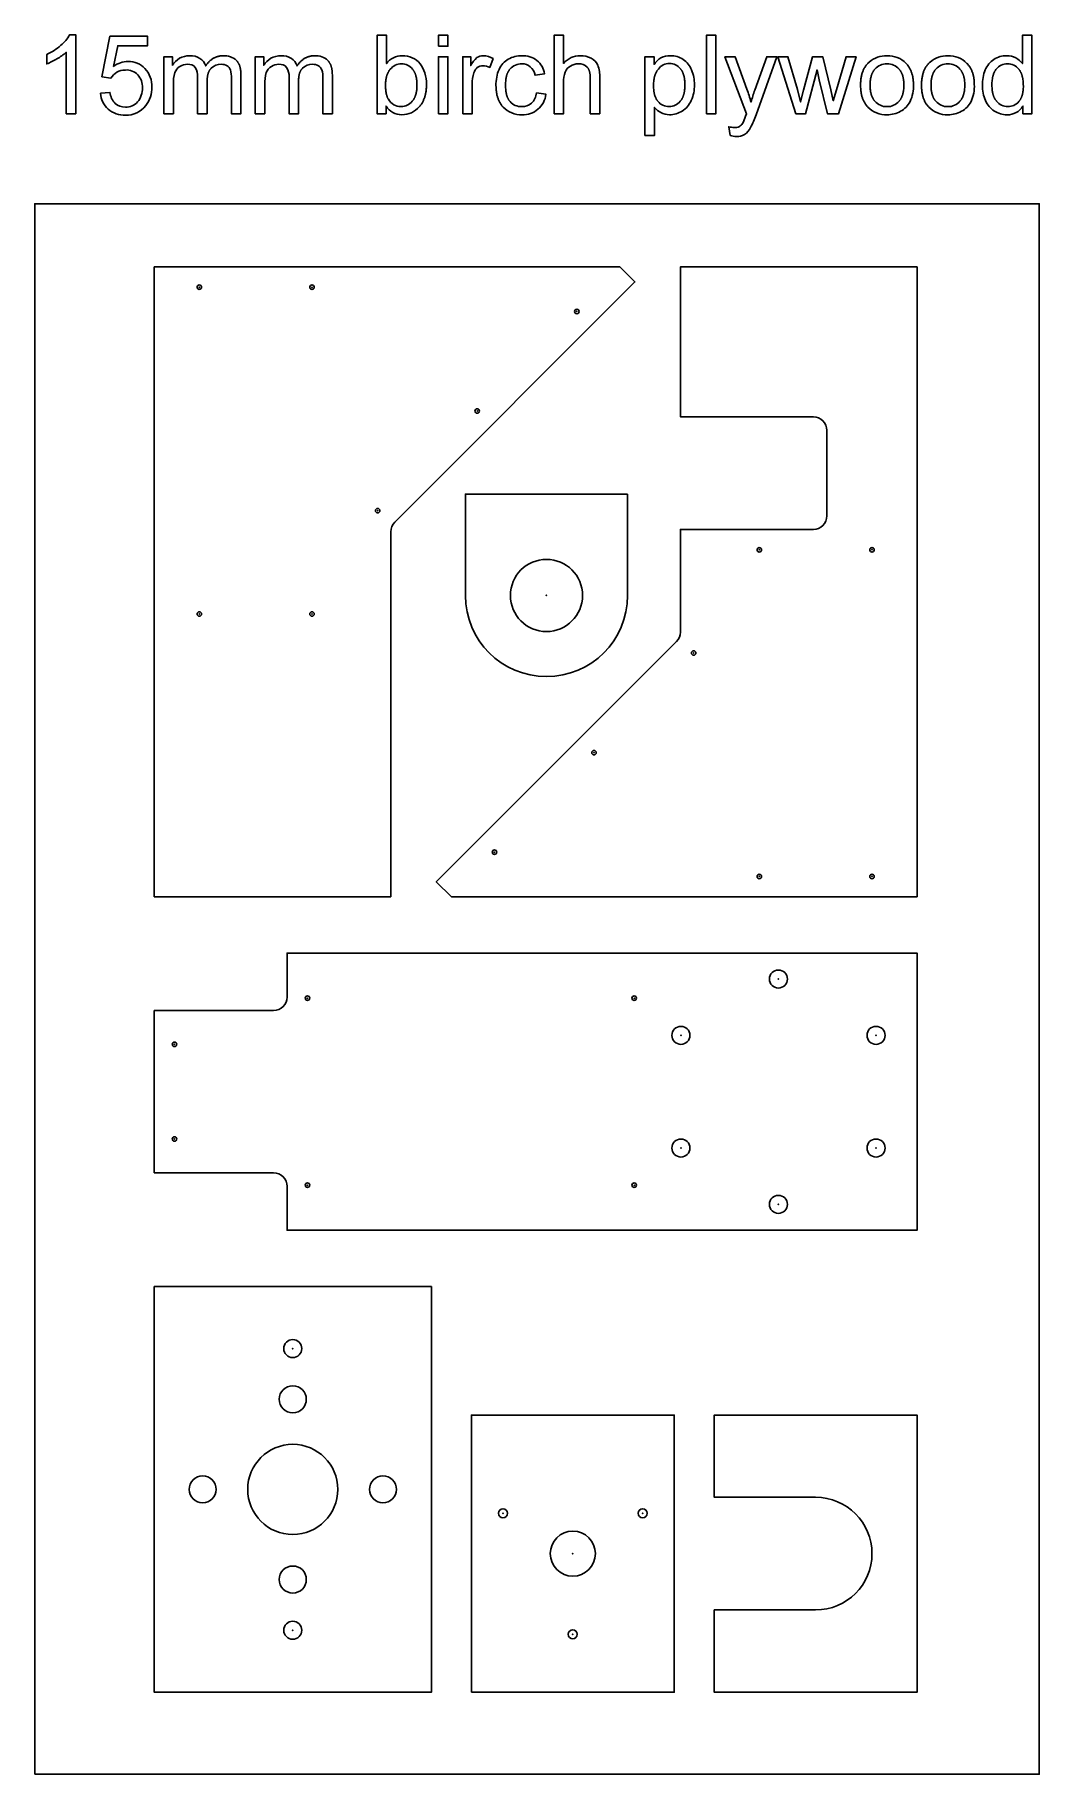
# Model space of a CAD drawing. Header units: millimetres. Extents: x 0 to 446, y 0 to 772.
import ezdxf

# ---------------------------------------------------------------- set-up
doc = ezdxf.new("R2010")
doc.units = ezdxf.units.MM
doc.header["$MEASUREMENT"] = 0
for name, color, linetype, true_color in [('Holes', 96, 'Continuous', 0x007f00), ('In', 1, 'Continuous', 0xff0000), ('Out', 123, 'Continuous', 0x3fbfbf), ('Poket', 18, 'Continuous', 0x000000), ('Screw position', 2, 'Continuous', 0xffff00)]:
    doc.layers.add(name, color=color, linetype=linetype, true_color=true_color)

msp = doc.modelspace()

# ---------------------------------------------------------------- linework, layer by layer
for points in [[(18.16, 736.88), (13.94, 736.88), (13.94, 764.2, -0.056472), (9.84, 761.25, -0.043354), (5.28, 759.03), (5.28, 763.17, 0.072812), (11.61, 767.27, 0.094573), (15.44, 771.94), (18.16, 771.94), (18.16, 736.88)], [(29.14, 745.96), (33.37, 746.38, 0.172827), (35.68, 741.48, 0.19315), (40.21, 739.84, 0.222694), (45.63, 742.18, 0.190048), (47.73, 748.38, 0.196067), (45.73, 754.19, 0.214435), (40.21, 756.31, 0.140394), (36.38, 755.31, 0.122103), (33.79, 752.72), (29.78, 753.35), (33.37, 771.3), (50.05, 771.3), (50.05, 767.08), (36.82, 767.08), (34.99, 757.91, -0.161043), (41.4, 760.11, -0.21325), (48.9, 756.93, -0.200352), (51.95, 748.74, -0.172468), (49.23, 740.51, -0.244519), (40.2, 736.25, -0.190188), (32.53, 738.91, -0.194762), (29.14, 745.96)], [(155.86, 736.88), (151.85, 736.88), (151.85, 771.73), (156.07, 771.73), (156.07, 759.18, -0.242709), (163.04, 762.65, -0.106192), (167.48, 761.71, -0.121226), (170.93, 759.1, -0.091966), (173.04, 755.03, -0.078259), (173.81, 749.93), (173.8, 749.14), (173.76, 748.36), (173.73, 747.99), (173.7, 747.62), (173.66, 747.25), (173.61, 746.89), (173.56, 746.54), (173.5, 746.19), (173.43, 745.85), (173.36, 745.51), (173.28, 745.18), (173.19, 744.85), (173.1, 744.53), (173.01, 744.22), (172.9, 743.91), (172.79, 743.61), (172.68, 743.31), (172.55, 743.02), (172.43, 742.74), (172.29, 742.46), (172.15, 742.18), (172, 741.91), (171.85, 741.65), (171.69, 741.4), (171.52, 741.14), (171.35, 740.9), (171.17, 740.66), (170.99, 740.43), (170.79, 740.2), (170.6, 739.97, -0.220212), (162.88, 736.46, -0.267045), (155.86, 740.27), (155.86, 736.88)], [(230.41, 736.88), (230.41, 771.73), (234.63, 771.73), (234.63, 759.26, -0.227196), (242.08, 762.65, -0.125951), (246.89, 761.54, -0.168179), (249.8, 758.49, -0.101655), (250.68, 752.85), (250.68, 736.88), (246.46, 736.88), (246.46, 752.91), (246.45, 753.31), (246.44, 753.69), (246.41, 754.06), (246.37, 754.41), (246.35, 754.58), (246.33, 754.75), (246.3, 754.91), (246.27, 755.08), (246.23, 755.23), (246.2, 755.39), (246.16, 755.54), (246.12, 755.69), (246.07, 755.83), (246.03, 755.97), (245.98, 756.11), (245.92, 756.25), (245.87, 756.38), (245.81, 756.5), (245.75, 756.63), (245.69, 756.75), (245.62, 756.87), (245.56, 756.98), (245.48, 757.09), (245.41, 757.2), (245.33, 757.3), (245.26, 757.4), (245.17, 757.5), (245.09, 757.59, 0.214767), (241.21, 759.06, 0.138153), (237.69, 758.07, 0.164964), (235.34, 755.39, 0.095337), (234.63, 750.72), (234.63, 736.88), (230.41, 736.88)], [(438.43, 736.88), (438.43, 740.29, -0.276511), (431.36, 736.46, -0.148463), (425.8, 738.11, -0.141928), (421.87, 742.72, -0.111169), (420.48, 749.53, -0.099304), (421.75, 756.34, -0.15614), (425.55, 761.02, -0.146753), (431.21, 762.65, -0.126888), (435.3, 761.67, -0.114312), (438.22, 759.13), (438.22, 771.73), (442.44, 771.73), (442.44, 736.88), (438.43, 736.88)], [(57.27, 736.88), (57.27, 762.22), (61.07, 762.22), (61.07, 758.44, -0.12235), (64.22, 761.49, -0.1356), (68.71, 762.65, -0.148613), (73.3, 761.46, -0.169347), (75.83, 758.14), (76.02, 758.41), (76.21, 758.68), (76.41, 758.94), (76.61, 759.19), (76.81, 759.43), (77.02, 759.67), (77.23, 759.89), (77.44, 760.11), (77.66, 760.32), (77.88, 760.51), (78.11, 760.7), (78.34, 760.88), (78.57, 761.06), (78.81, 761.22), (79.04, 761.37), (79.29, 761.52), (79.53, 761.65), (79.78, 761.78), (80.04, 761.9), (80.29, 762.01), (80.55, 762.11), (80.82, 762.21), (81.09, 762.29), (81.36, 762.36), (81.63, 762.43), (81.91, 762.49), (82.19, 762.54), (82.48, 762.58), (82.77, 762.61), (83.06, 762.63), (83.36, 762.64), (83.65, 762.65, -0.207515), (89.45, 760.57), (89.58, 760.44), (89.7, 760.3), (89.81, 760.16), (89.93, 760.02), (90.03, 759.87), (90.14, 759.71), (90.24, 759.55), (90.34, 759.39), (90.43, 759.23), (90.52, 759.05), (90.61, 758.88), (90.69, 758.7), (90.76, 758.51), (90.84, 758.32), (90.91, 758.13), (90.97, 757.93), (91.03, 757.73), (91.09, 757.53), (91.14, 757.31), (91.19, 757.1), (91.24, 756.88), (91.28, 756.66), (91.32, 756.43), (91.35, 756.19), (91.38, 755.96), (91.41, 755.72), (91.45, 755.22), (91.47, 754.71), (91.48, 754.18), (91.48, 736.88), (87.25, 736.88), (87.25, 752.68, 0.081003), (86.84, 756.35, 0.170498), (85.31, 758.16, 0.141965), (82.72, 758.84, 0.205515), (78.26, 757.09), (78.15, 756.97), (78.04, 756.86), (77.94, 756.74), (77.84, 756.61), (77.75, 756.48), (77.66, 756.35), (77.57, 756.22), (77.48, 756.07), (77.4, 755.93), (77.32, 755.78), (77.25, 755.63), (77.18, 755.47), (77.11, 755.31), (77.05, 755.14), (76.99, 754.97), (76.93, 754.8), (76.87, 754.62), (76.82, 754.44), (76.78, 754.25), (76.73, 754.06), (76.69, 753.87), (76.66, 753.67), (76.62, 753.46), (76.59, 753.26), (76.57, 753.05), (76.55, 752.83), (76.51, 752.39), (76.49, 751.93), (76.48, 751.45), (76.48, 736.88), (72.26, 736.88), (72.26, 753.18, 0.157837), (71.21, 757.43, 0.246691), (67.77, 758.84, 0.141149), (64.42, 757.9, 0.170067), (62.18, 755.14, 0.086583), (61.49, 749.89), (61.49, 736.88), (57.27, 736.88)], [(97.81, 736.88), (97.81, 762.22), (101.62, 762.22), (101.62, 758.44, -0.12235), (104.77, 761.49, -0.1356), (109.26, 762.65, -0.148613), (113.85, 761.46, -0.169347), (116.38, 758.14), (116.57, 758.41), (116.76, 758.68), (116.96, 758.94), (117.16, 759.19), (117.36, 759.43), (117.57, 759.67), (117.78, 759.89), (117.99, 760.11), (118.21, 760.32), (118.43, 760.51), (118.66, 760.7), (118.89, 760.88), (119.12, 761.06), (119.35, 761.22), (119.59, 761.37), (119.84, 761.52), (120.08, 761.65), (120.33, 761.78), (120.59, 761.9), (120.84, 762.01), (121.1, 762.11), (121.37, 762.21), (121.63, 762.29), (121.91, 762.36), (122.18, 762.43), (122.46, 762.49), (122.74, 762.54), (123.03, 762.58), (123.32, 762.61), (123.61, 762.63), (123.9, 762.64), (124.2, 762.65, -0.207515), (130, 760.57), (130.12, 760.44), (130.24, 760.3), (130.36, 760.16), (130.47, 760.02), (130.58, 759.87), (130.69, 759.71), (130.79, 759.55), (130.89, 759.39), (130.98, 759.23), (131.07, 759.05), (131.15, 758.88), (131.24, 758.7), (131.31, 758.51), (131.39, 758.32), (131.45, 758.13), (131.52, 757.93), (131.58, 757.73), (131.64, 757.53), (131.69, 757.31), (131.74, 757.1), (131.79, 756.88), (131.83, 756.66), (131.87, 756.43), (131.9, 756.19), (131.93, 755.96), (131.96, 755.72), (132, 755.22), (132.02, 754.71), (132.03, 754.18), (132.03, 736.88), (127.8, 736.88), (127.8, 752.68, 0.081003), (127.38, 756.35, 0.170498), (125.86, 758.16, 0.141965), (123.27, 758.84, 0.205515), (118.81, 757.09), (118.7, 756.97), (118.59, 756.86), (118.49, 756.74), (118.39, 756.61), (118.3, 756.48), (118.2, 756.35), (118.12, 756.22), (118.03, 756.07), (117.95, 755.93), (117.87, 755.78), (117.8, 755.63), (117.73, 755.47), (117.66, 755.31), (117.59, 755.14), (117.53, 754.97), (117.48, 754.8), (117.42, 754.62), (117.37, 754.44), (117.33, 754.25), (117.28, 754.06), (117.24, 753.87), (117.21, 753.67), (117.17, 753.46), (117.14, 753.26), (117.12, 753.05), (117.1, 752.83), (117.06, 752.39), (117.04, 751.93), (117.03, 751.45), (117.03, 736.88), (112.81, 736.88), (112.81, 753.18, 0.157837), (111.76, 757.43, 0.246691), (108.32, 758.84, 0.141149), (104.97, 757.9, 0.170067), (102.73, 755.14, 0.086583), (102.04, 749.89), (102.04, 736.88), (97.81, 736.88)], [(155.65, 749.74), (155.65, 749.19), (155.67, 748.66), (155.69, 748.15), (155.73, 747.66), (155.77, 747.19), (155.83, 746.74), (155.89, 746.31), (155.96, 745.9), (156.05, 745.51), (156.09, 745.32), (156.14, 745.13), (156.19, 744.95), (156.25, 744.78), (156.3, 744.61), (156.36, 744.44), (156.42, 744.28), (156.48, 744.13), (156.55, 743.98), (156.62, 743.83), (156.69, 743.69), (156.76, 743.55), (156.84, 743.42), (156.91, 743.3, 0.273575), (162.52, 740.05, 0.226348), (167.49, 742.44), (167.62, 742.59), (167.74, 742.75), (167.87, 742.91), (167.98, 743.08), (168.09, 743.25), (168.2, 743.42), (168.31, 743.6), (168.41, 743.79), (168.5, 743.97), (168.6, 744.17), (168.68, 744.37), (168.77, 744.57), (168.85, 744.77), (168.92, 744.99), (168.99, 745.2), (169.06, 745.42), (169.13, 745.65), (169.18, 745.88), (169.24, 746.11), (169.29, 746.35), (169.34, 746.59), (169.38, 746.84), (169.42, 747.1), (169.46, 747.35), (169.51, 747.88), (169.55, 748.43), (169.58, 748.99), (169.59, 749.58), (169.58, 750.17), (169.55, 750.75), (169.52, 751.31), (169.46, 751.84), (169.43, 752.11), (169.39, 752.36), (169.35, 752.61), (169.3, 752.86), (169.25, 753.1), (169.2, 753.34), (169.14, 753.57), (169.08, 753.8), (169.02, 754.02), (168.95, 754.23), (168.88, 754.45), (168.8, 754.65), (168.72, 754.85), (168.64, 755.05), (168.55, 755.24), (168.46, 755.43), (168.36, 755.61), (168.26, 755.79), (168.16, 755.96), (168.05, 756.13), (167.94, 756.29), (167.82, 756.45), (167.7, 756.6), (167.58, 756.74, 0.227595), (162.72, 759.06, 0.226348), (157.74, 756.66), (157.61, 756.51), (157.49, 756.35), (157.37, 756.19), (157.25, 756.03), (157.14, 755.86), (157.03, 755.69), (156.93, 755.51), (156.83, 755.33), (156.73, 755.15), (156.64, 754.96), (156.55, 754.76), (156.47, 754.57), (156.39, 754.36), (156.31, 754.16), (156.24, 753.95), (156.17, 753.73), (156.11, 753.52), (156.05, 753.29), (155.99, 753.07), (155.94, 752.84), (155.9, 752.6), (155.85, 752.36), (155.81, 752.12), (155.78, 751.87), (155.75, 751.62), (155.72, 751.36), (155.68, 750.84), (155.66, 750.3), (155.65, 749.74)], [(189.86, 736.88), (189.86, 762.22), (193.45, 762.22), (193.45, 758.24, -0.108338), (196.19, 761.79, -0.154512), (198.95, 762.65, -0.130225), (203.38, 761.38), (201.88, 757.45, 0.117523), (198.81, 758.21, 0.170263), (196.35, 757.37, 0.156906), (194.79, 755.04, 0.075529), (194.08, 750.06), (194.08, 736.88), (189.86, 736.88)], [(222.59, 746.17), (226.82, 745.54, -0.184352), (223.26, 738.87, -0.181961), (216.22, 736.46, -0.214823), (207.82, 739.82), (207.62, 740.03), (207.44, 740.25), (207.25, 740.48), (207.08, 740.71), (206.9, 740.94), (206.74, 741.18), (206.58, 741.43), (206.43, 741.68), (206.28, 741.94), (206.14, 742.21), (206.01, 742.48), (205.88, 742.75), (205.76, 743.03), (205.65, 743.32), (205.54, 743.61), (205.44, 743.91), (205.34, 744.22), (205.25, 744.52), (205.17, 744.84), (205.09, 745.16), (205.02, 745.49), (204.95, 745.82), (204.89, 746.16), (204.84, 746.5), (204.8, 746.85), (204.76, 747.21), (204.72, 747.57), (204.69, 747.93), (204.66, 748.68), (204.64, 749.46, -0.105308), (206, 756.56, -0.168201), (210.11, 761.12, -0.128497), (216.13, 762.65, -0.174054), (222.84, 760.56, -0.183388), (226.19, 754.62), (221.96, 753.99, 0.163309), (219.85, 757.78, 0.181746), (216.18, 759.06, 0.223815), (210.9, 756.78), (210.77, 756.63), (210.65, 756.48), (210.54, 756.33), (210.42, 756.17), (210.31, 756), (210.21, 755.83), (210.11, 755.66), (210.01, 755.47), (209.92, 755.29), (209.83, 755.1), (209.74, 754.9), (209.66, 754.7), (209.58, 754.49), (209.51, 754.28), (209.44, 754.06), (209.38, 753.84), (209.31, 753.61), (209.26, 753.38), (209.2, 753.14), (209.15, 752.9), (209.11, 752.65), (209.07, 752.4), (209.03, 752.14), (208.99, 751.87), (208.94, 751.33), (208.9, 750.77), (208.88, 750.18), (208.87, 749.58), (208.88, 748.96), (208.9, 748.37), (208.94, 747.8), (208.99, 747.25), (209.06, 746.72), (209.1, 746.46), (209.15, 746.21), (209.2, 745.97), (209.25, 745.73), (209.31, 745.49), (209.37, 745.26), (209.43, 745.04), (209.5, 744.82), (209.57, 744.61), (209.65, 744.4), (209.73, 744.19), (209.81, 744), (209.9, 743.8), (209.99, 743.62), (210.09, 743.44), (210.19, 743.26), (210.29, 743.09), (210.4, 742.92), (210.51, 742.76), (210.63, 742.61), (210.74, 742.46), (210.87, 742.31, 0.225378), (216.08, 740.05, 0.185967), (220.4, 741.55, 0.181435), (222.59, 746.17)], [(270.75, 727.17), (270.75, 762.22), (274.76, 762.22), (274.76, 758.78, -0.112252), (277.86, 761.68, -0.129093), (282.05, 762.65, -0.151897), (287.74, 760.99, -0.150224), (291.45, 756.34, -0.099995), (292.71, 749.74, -0.107939), (291.31, 742.82, -0.152439), (287.25, 738.1, -0.141435), (281.64, 736.46, -0.126029), (277.78, 737.38, -0.104471), (274.97, 739.71), (274.97, 727.17), (270.75, 727.17)], [(274.55, 749.44), (274.56, 748.85), (274.58, 748.28), (274.62, 747.72), (274.67, 747.19), (274.71, 746.93), (274.74, 746.68), (274.79, 746.43), (274.83, 746.19), (274.88, 745.95), (274.93, 745.72), (274.99, 745.49), (275.05, 745.26), (275.12, 745.04), (275.18, 744.83), (275.26, 744.62), (275.33, 744.41), (275.41, 744.22), (275.5, 744.02), (275.59, 743.83), (275.68, 743.65), (275.78, 743.47), (275.88, 743.29), (275.98, 743.12), (276.09, 742.95), (276.2, 742.79), (276.32, 742.64), (276.44, 742.49), (276.56, 742.34, 0.226347), (281.43, 740.05, 0.227047), (286.41, 742.42), (286.54, 742.58), (286.66, 742.73), (286.78, 742.89), (286.9, 743.06), (287.01, 743.23), (287.12, 743.41), (287.22, 743.59), (287.32, 743.78), (287.42, 743.97), (287.51, 744.16), (287.59, 744.37), (287.68, 744.57), (287.76, 744.79), (287.83, 745), (287.9, 745.23), (287.97, 745.45), (288.03, 745.69), (288.09, 745.92), (288.14, 746.17), (288.19, 746.41), (288.24, 746.67), (288.28, 746.93), (288.32, 747.19), (288.36, 747.46), (288.41, 748.01), (288.45, 748.58), (288.48, 749.17), (288.49, 749.79), (288.48, 750.37), (288.45, 750.94), (288.42, 751.48), (288.36, 752.01), (288.33, 752.27), (288.29, 752.52), (288.25, 752.77), (288.2, 753.01), (288.15, 753.25), (288.1, 753.49), (288.04, 753.72), (287.98, 753.94), (287.92, 754.16), (287.85, 754.38), (287.77, 754.59), (287.7, 754.79), (287.61, 754.99), (287.53, 755.19), (287.44, 755.38), (287.35, 755.57), (287.25, 755.75), (287.15, 755.93), (287.05, 756.11), (286.94, 756.27), (286.82, 756.44), (286.71, 756.6), (286.59, 756.75), (286.46, 756.9, 0.229611), (281.63, 759.27, 0.229346), (276.69, 756.75), (276.56, 756.59), (276.43, 756.43), (276.31, 756.26), (276.19, 756.09), (276.07, 755.91), (275.96, 755.73), (275.86, 755.54), (275.75, 755.35), (275.66, 755.15), (275.56, 754.96), (275.47, 754.75), (275.39, 754.54), (275.3, 754.33), (275.23, 754.11), (275.15, 753.89), (275.08, 753.66), (275.02, 753.43), (274.96, 753.2), (274.9, 752.96), (274.85, 752.71), (274.8, 752.47), (274.76, 752.21), (274.72, 751.96), (274.68, 751.69), (274.62, 751.16), (274.58, 750.6), (274.56, 750.03), (274.55, 749.44)], [(308.55, 727.25), (307.92, 731.14, 0.06508), (310.36, 730.76, 0.126479), (312.64, 731.23, 0.126407), (314.04, 732.57, 0.040679), (315.35, 735.77), (315.73, 736.82), (306.23, 762.22), (310.72, 762.22), (315.99, 747.82, -0.023669), (317.82, 742.05, -0.020535), (319.51, 747.41), (324.81, 762.22), (329.28, 762.22), (320.03, 736.35, -0.031856), (317.59, 730.75, -0.12284), (314.93, 727.71, -0.146314), (311.35, 726.74, -0.078488), (308.55, 727.25)], [(366.42, 749.55), (366.42, 749.98), (366.43, 750.41), (366.45, 750.83), (366.48, 751.24), (366.51, 751.64), (366.55, 752.04), (366.6, 752.42), (366.66, 752.81), (366.72, 753.18), (366.79, 753.55), (366.87, 753.91), (366.96, 754.26), (367.05, 754.61), (367.16, 754.95), (367.26, 755.28), (367.38, 755.61), (367.51, 755.93), (367.64, 756.24), (367.78, 756.54), (367.93, 756.84), (368.08, 757.13), (368.24, 757.42), (368.41, 757.69), (368.59, 757.96), (368.77, 758.22), (368.97, 758.48), (369.17, 758.73), (369.37, 758.97), (369.59, 759.2), (369.81, 759.43), (370.04, 759.65), (370.28, 759.86, -0.185637), (378.15, 762.65, -0.211616), (386.58, 759.26), (386.78, 759.05), (386.98, 758.83), (387.17, 758.6), (387.35, 758.37), (387.53, 758.14), (387.7, 757.9), (387.86, 757.66), (388.02, 757.41), (388.17, 757.15), (388.31, 756.89), (388.45, 756.63), (388.58, 756.36), (388.7, 756.08), (388.82, 755.8), (388.93, 755.52), (389.04, 755.23), (389.14, 754.93), (389.23, 754.63), (389.32, 754.33), (389.4, 754.02), (389.47, 753.7), (389.54, 753.38), (389.6, 753.06), (389.65, 752.73), (389.7, 752.39), (389.74, 752.05), (389.78, 751.71), (389.81, 751.36), (389.83, 751), (389.85, 750.64), (389.85, 750.28), (389.86, 749.91, -0.118258), (388.41, 742.3, -0.150246), (384.19, 737.99, -0.129142), (378.15, 736.46, -0.212508), (369.65, 739.83), (369.46, 740.05), (369.26, 740.27), (369.08, 740.49), (368.9, 740.72), (368.72, 740.96), (368.55, 741.2), (368.39, 741.45), (368.24, 741.71), (368.09, 741.97), (367.95, 742.23), (367.81, 742.5), (367.68, 742.78), (367.56, 743.06), (367.44, 743.35), (367.33, 743.65), (367.23, 743.95), (367.13, 744.26), (367.04, 744.57), (366.95, 744.89), (366.87, 745.21), (366.8, 745.54), (366.73, 745.88), (366.67, 746.22), (366.62, 746.57), (366.57, 746.92), (366.53, 747.28), (366.49, 747.64), (366.47, 748.01), (366.43, 748.77), (366.42, 749.55)], [(370.64, 749.57), (370.65, 748.98), (370.67, 748.41), (370.71, 747.86), (370.77, 747.33), (370.81, 747.07), (370.85, 746.82), (370.89, 746.57), (370.94, 746.32), (370.99, 746.08), (371.05, 745.85), (371.11, 745.62), (371.17, 745.39), (371.24, 745.17), (371.32, 744.96), (371.39, 744.74), (371.47, 744.54), (371.56, 744.34), (371.65, 744.14), (371.74, 743.95), (371.84, 743.76), (371.94, 743.57), (372.05, 743.4), (372.16, 743.22), (372.27, 743.05), (372.39, 742.89), (372.52, 742.73), (372.64, 742.57), (372.77, 742.42, 0.222693), (378.15, 740.05, 0.223427), (383.5, 742.43), (383.63, 742.58), (383.76, 742.74), (383.88, 742.9), (384, 743.07), (384.11, 743.24), (384.22, 743.41), (384.33, 743.6), (384.43, 743.78), (384.53, 743.97), (384.62, 744.17), (384.71, 744.37), (384.8, 744.57), (384.88, 744.78), (384.96, 745), (385.03, 745.22), (385.1, 745.44), (385.16, 745.67), (385.23, 745.91), (385.28, 746.15), (385.33, 746.39), (385.38, 746.64), (385.43, 746.89), (385.47, 747.15), (385.5, 747.42), (385.56, 747.96), (385.6, 748.52), (385.63, 749.1), (385.63, 749.7), (385.63, 750.27), (385.6, 750.82), (385.56, 751.35), (385.53, 751.61), (385.5, 751.87), (385.46, 752.12), (385.42, 752.36), (385.38, 752.61), (385.33, 752.84), (385.28, 753.08), (385.22, 753.31), (385.16, 753.53), (385.1, 753.75), (385.03, 753.97), (384.95, 754.18), (384.88, 754.39), (384.8, 754.59), (384.71, 754.79), (384.62, 754.98), (384.53, 755.17), (384.43, 755.36), (384.32, 755.54), (384.22, 755.71), (384.11, 755.89), (383.99, 756.06), (383.87, 756.22), (383.75, 756.38), (383.62, 756.53), (383.49, 756.68, 0.2219), (378.15, 759.06, 0.221962), (372.77, 756.69), (372.64, 756.54), (372.52, 756.39), (372.39, 756.23), (372.27, 756.07), (372.16, 755.9), (372.05, 755.72), (371.94, 755.55), (371.84, 755.36), (371.74, 755.18), (371.65, 754.98), (371.56, 754.79), (371.47, 754.59), (371.39, 754.38), (371.32, 754.17), (371.24, 753.95), (371.17, 753.73), (371.11, 753.51), (371.05, 753.28), (370.99, 753.04), (370.94, 752.8), (370.89, 752.56), (370.85, 752.31), (370.81, 752.06), (370.77, 751.8), (370.74, 751.54), (370.71, 751.27), (370.67, 750.72), (370.65, 750.15), (370.64, 749.57)], [(393.45, 749.55), (393.45, 749.98), (393.46, 750.41), (393.48, 750.83), (393.51, 751.24), (393.54, 751.64), (393.58, 752.04), (393.63, 752.42), (393.69, 752.81), (393.75, 753.18), (393.83, 753.55), (393.9, 753.91), (393.99, 754.26), (394.09, 754.61), (394.19, 754.95), (394.3, 755.28), (394.41, 755.61), (394.54, 755.93), (394.67, 756.24), (394.81, 756.54), (394.96, 756.84), (395.11, 757.13), (395.27, 757.42), (395.44, 757.69), (395.62, 757.96), (395.81, 758.22), (396, 758.48), (396.2, 758.73), (396.41, 758.97), (396.62, 759.2), (396.84, 759.43), (397.07, 759.65), (397.31, 759.86, -0.185637), (405.18, 762.65, -0.211616), (413.62, 759.26), (413.82, 759.05), (414.01, 758.83), (414.2, 758.6), (414.38, 758.37), (414.56, 758.14), (414.73, 757.9), (414.89, 757.66), (415.05, 757.41), (415.2, 757.15), (415.34, 756.89), (415.48, 756.63), (415.61, 756.36), (415.74, 756.08), (415.85, 755.8), (415.97, 755.52), (416.07, 755.23), (416.17, 754.93), (416.26, 754.63), (416.35, 754.33), (416.43, 754.02), (416.5, 753.7), (416.57, 753.38), (416.63, 753.06), (416.69, 752.73), (416.73, 752.39), (416.78, 752.05), (416.81, 751.71), (416.84, 751.36), (416.86, 751), (416.88, 750.64), (416.89, 750.28), (416.89, 749.91, -0.118258), (415.44, 742.3, -0.150246), (411.22, 737.99, -0.129142), (405.18, 736.46, -0.212508), (396.69, 739.83), (396.49, 740.05), (396.29, 740.27), (396.11, 740.49), (395.93, 740.72), (395.75, 740.96), (395.59, 741.2), (395.42, 741.45), (395.27, 741.71), (395.12, 741.97), (394.98, 742.23), (394.84, 742.5), (394.71, 742.78), (394.59, 743.06), (394.47, 743.35), (394.36, 743.65), (394.26, 743.95), (394.16, 744.26), (394.07, 744.57), (393.98, 744.89), (393.9, 745.21), (393.83, 745.54), (393.76, 745.88), (393.7, 746.22), (393.65, 746.57), (393.6, 746.92), (393.56, 747.28), (393.53, 747.64), (393.5, 748.01), (393.46, 748.77), (393.45, 749.55)], [(397.67, 749.57), (397.68, 748.98), (397.71, 748.41), (397.75, 747.86), (397.81, 747.33), (397.84, 747.07), (397.88, 746.82), (397.92, 746.57), (397.97, 746.32), (398.02, 746.08), (398.08, 745.85), (398.14, 745.62), (398.21, 745.39), (398.27, 745.17), (398.35, 744.96), (398.42, 744.74), (398.51, 744.54), (398.59, 744.34), (398.68, 744.14), (398.77, 743.95), (398.87, 743.76), (398.98, 743.57), (399.08, 743.4), (399.19, 743.22), (399.31, 743.05), (399.43, 742.89), (399.55, 742.73), (399.68, 742.57), (399.81, 742.42, 0.222693), (405.18, 740.05, 0.223427), (410.53, 742.43), (410.66, 742.58), (410.79, 742.74), (410.91, 742.9), (411.03, 743.07), (411.15, 743.24), (411.26, 743.41), (411.36, 743.6), (411.47, 743.78), (411.56, 743.97), (411.66, 744.17), (411.75, 744.37), (411.83, 744.57), (411.91, 744.78), (411.99, 745), (412.06, 745.22), (412.13, 745.44), (412.2, 745.67), (412.26, 745.91), (412.31, 746.15), (412.37, 746.39), (412.41, 746.64), (412.46, 746.89), (412.5, 747.15), (412.53, 747.42), (412.59, 747.96), (412.63, 748.52), (412.66, 749.1), (412.67, 749.7), (412.66, 750.27), (412.63, 750.82), (412.59, 751.35), (412.56, 751.61), (412.53, 751.87), (412.5, 752.12), (412.46, 752.36), (412.41, 752.61), (412.36, 752.84), (412.31, 753.08), (412.26, 753.31), (412.19, 753.53), (412.13, 753.75), (412.06, 753.97), (411.99, 754.18), (411.91, 754.39), (411.83, 754.59), (411.74, 754.79), (411.65, 754.98), (411.56, 755.17), (411.46, 755.36), (411.36, 755.54), (411.25, 755.71), (411.14, 755.89), (411.02, 756.06), (410.9, 756.22), (410.78, 756.38), (410.65, 756.53), (410.52, 756.68, 0.2219), (405.18, 759.06, 0.221962), (399.81, 756.69), (399.68, 756.54), (399.55, 756.39), (399.43, 756.23), (399.31, 756.07), (399.19, 755.9), (399.08, 755.72), (398.98, 755.55), (398.87, 755.36), (398.77, 755.18), (398.68, 754.98), (398.59, 754.79), (398.51, 754.59), (398.42, 754.38), (398.35, 754.17), (398.27, 753.95), (398.21, 753.73), (398.14, 753.51), (398.08, 753.28), (398.02, 753.04), (397.97, 752.8), (397.92, 752.56), (397.88, 752.31), (397.84, 752.06), (397.81, 751.8), (397.77, 751.54), (397.75, 751.27), (397.71, 750.72), (397.68, 750.15), (397.67, 749.57)], [(424.7, 749.54), (424.71, 748.95), (424.74, 748.38), (424.78, 747.84), (424.84, 747.31), (424.87, 747.05), (424.91, 746.79), (424.95, 746.55), (425, 746.3), (425.05, 746.06), (425.11, 745.83), (425.16, 745.6), (425.23, 745.37), (425.3, 745.15), (425.37, 744.94), (425.44, 744.73), (425.52, 744.52), (425.61, 744.32), (425.69, 744.12), (425.79, 743.93), (425.88, 743.74), (425.98, 743.56), (426.09, 743.38), (426.2, 743.21), (426.31, 743.04), (426.43, 742.87), (426.55, 742.71), (426.67, 742.56), (426.8, 742.41, 0.224268), (431.75, 740.05, 0.224065), (436.63, 742.3), (436.76, 742.45), (436.88, 742.6), (436.99, 742.75), (437.1, 742.9), (437.21, 743.07), (437.32, 743.23), (437.42, 743.4), (437.51, 743.58), (437.6, 743.76), (437.69, 743.95), (437.78, 744.14), (437.86, 744.33), (437.93, 744.53), (438.01, 744.73), (438.08, 744.94), (438.14, 745.15), (438.2, 745.37), (438.26, 745.59), (438.31, 745.82), (438.36, 746.05), (438.41, 746.29), (438.45, 746.53), (438.48, 746.77), (438.52, 747.02), (438.57, 747.54), (438.61, 748.07), (438.64, 748.62), (438.64, 749.19), (438.63, 749.82), (438.61, 750.42), (438.57, 751.01), (438.51, 751.57), (438.44, 752.11), (438.4, 752.37), (438.35, 752.63), (438.3, 752.88), (438.25, 753.13), (438.19, 753.37), (438.13, 753.61), (438.07, 753.84), (438, 754.07), (437.92, 754.29), (437.84, 754.5), (437.76, 754.71), (437.68, 754.92), (437.59, 755.12), (437.49, 755.31), (437.39, 755.5), (437.29, 755.68), (437.19, 755.86), (437.08, 756.03), (436.96, 756.2), (436.84, 756.36), (436.72, 756.52), (436.6, 756.67, 0.229562), (431.55, 759.06, 0.230116), (426.67, 756.76), (426.55, 756.62), (426.43, 756.47), (426.32, 756.31), (426.21, 756.15), (426.1, 755.98), (426, 755.81), (425.9, 755.63), (425.81, 755.45), (425.72, 755.27), (425.63, 755.07), (425.55, 754.88), (425.47, 754.67), (425.4, 754.47), (425.33, 754.25), (425.26, 754.04), (425.19, 753.81), (425.14, 753.58), (425.08, 753.35), (425.03, 753.11), (424.98, 752.87), (424.94, 752.62), (424.9, 752.36), (424.83, 751.84), (424.77, 751.3), (424.73, 750.73), (424.71, 750.15), (424.7, 749.54)]]:
    msp.add_lwpolyline(points, format="xyb")
for points in [[(179.09, 766.87), (179.09, 771.73), (183.31, 771.73), (183.31, 766.87), (179.09, 766.87)], [(297.99, 736.88), (297.99, 771.73), (302.21, 771.73), (302.21, 736.88), (297.99, 736.88)], [(179.09, 736.88), (179.09, 762.22), (183.31, 762.22), (183.31, 736.88), (179.09, 736.88)], [(337.72, 736.88), (329.77, 762.22), (334.18, 762.22), (338.46, 747.6), (339.83, 742.15), (341.13, 747.29), (345.12, 762.22), (349.6, 762.22), (353.17, 747.45), (354.27, 742.68), (355.68, 747.57), (359.99, 762.22), (364.41, 762.22), (356.65, 736.88), (351.7, 736.88), (348.11, 751.98), (347.09, 756.38), (341.99, 736.88), (337.72, 736.88)], [(0, 0), (445.68, 0), (445.68, 696.98), (0, 696.98), (0, 0)]]:
    msp.add_lwpolyline(points)
for p in [(227.05, 523.11), (329.98, 352.9), (329.98, 352.9), (286.68, 327.9), (286.68, 327.9), (373.28, 327.9), (373.28, 327.9), (286.68, 277.9), (286.68, 277.9), (373.28, 277.9), (373.28, 277.9), (329.98, 252.9), (329.98, 252.9), (114.48, 188.9), (238.73, 97.9), (114.48, 63.9)]:
    msp.add_point(p)
at = {"layer": 'Holes'}
for p in [(207.73, 115.8), (269.73, 115.8), (238.73, 62.11)]:
    msp.add_point(p, dxfattribs=at)
at = {"layer": 'In'}
for centre, radius in [((227.05, 523.11), 16), ((114.48, 188.9), 4), ((114.48, 126.4), 20), ((238.73, 97.9), 10), ((114.48, 63.9), 4)]:
    msp.add_circle(centre, radius, dxfattribs=at)
at = {"layer": 'Out'}
for points in [[(157.98, 389.4), (52.98, 389.4), (52.98, 668.9), (259.63, 668.9), (266.31, 662.23), (159.74, 555.66, 0.198912), (157.98, 551.42), (157.98, 389.4)], [(286.48, 506.89), (286.48, 552.4), (345.48, 552.4, 0.414214), (351.48, 558.4), (351.48, 596.4, 0.414214), (345.48, 602.4), (286.48, 602.4), (286.48, 668.9), (391.48, 668.9), (391.48, 389.4), (184.83, 389.4), (178.15, 396.08), (284.72, 502.64, 0.198912), (286.48, 506.89)], [(263.05, 568.11), (191.05, 568.11), (191.05, 523.11, 1), (263.05, 523.11), (263.05, 568.11)], [(105.98, 266.9), (52.98, 266.9), (52.98, 338.9), (105.98, 338.9, 0.414214), (111.98, 344.9), (111.98, 364.4), (391.48, 364.4), (391.48, 241.4), (111.98, 241.4), (111.98, 260.9, 0.414214), (105.98, 266.9)], [(301.48, 72.9), (301.48, 36.4), (391.48, 36.4), (391.48, 159.4), (301.48, 159.4), (301.48, 122.9), (346.48, 122.9, -1), (346.48, 72.9), (301.48, 72.9)]]:
    msp.add_lwpolyline(points, format="xyb", dxfattribs=at)
for points in [[(52.98, 216.4), (175.98, 216.4), (175.98, 36.4), (52.98, 36.4), (52.98, 216.4)], [(193.73, 36.4), (283.73, 36.4), (283.73, 159.4), (193.73, 159.4), (193.73, 36.4)]]:
    msp.add_lwpolyline(points, dxfattribs=at)
for centre, radius in [((72.98, 659.9), 1), ((122.98, 659.9), 1), ((240.5, 649.15), 1), ((196.3, 604.95), 1), ((152.11, 560.76), 1), ((321.48, 543.4), 1), ((371.48, 543.4), 1), ((72.98, 514.9), 1), ((122.98, 514.9), 1), ((292.35, 497.55), 1), ((248.16, 453.35), 1), ((203.96, 409.16), 1), ((321.48, 398.4), 1), ((371.48, 398.4), 1), ((329.98, 352.9), 4), ((120.98, 344.4), 1), ((265.98, 344.4), 1), ((61.98, 323.9), 1), ((286.68, 327.9), 4), ((373.28, 327.9), 4), ((61.98, 281.9), 1), ((286.68, 277.9), 4), ((373.28, 277.9), 4), ((120.98, 261.4), 1), ((265.98, 261.4), 1), ((329.98, 252.9), 4), ((207.73, 115.8), 2), ((269.73, 115.8), 2), ((238.73, 62.11), 2)]:
    msp.add_circle(centre, radius, dxfattribs=at)
at = {"layer": 'Poket'}
for centre in [(114.48, 166.4), (74.48, 126.4), (154.48, 126.4), (114.48, 86.4)]:
    msp.add_circle(centre, 6, dxfattribs=at)
at = {"layer": 'Screw position'}
for p in [(72.98, 659.9), (122.98, 659.9), (240.5, 649.15), (196.3, 604.95), (152.11, 560.76), (321.48, 543.4), (371.48, 543.4), (72.98, 514.9), (122.98, 514.9), (292.35, 497.55), (248.16, 453.35), (203.96, 409.16), (321.48, 398.4), (371.48, 398.4), (120.98, 344.4), (265.98, 344.4), (61.98, 323.9), (61.98, 281.9), (120.98, 261.4), (265.98, 261.4)]:
    msp.add_point(p, dxfattribs=at)

doc.saveas('drawing.dxf')
